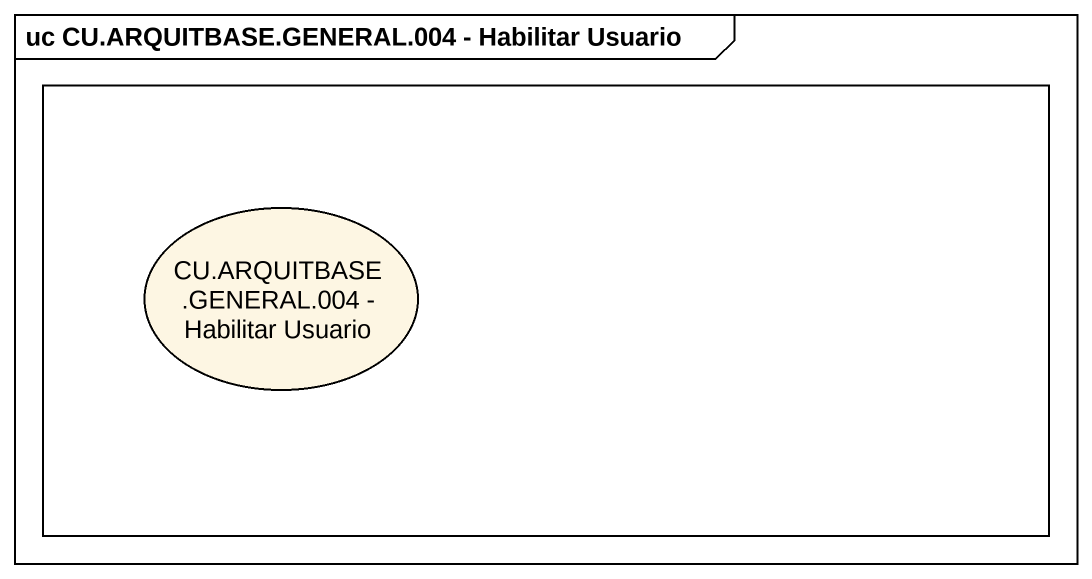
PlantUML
@startuml
mainframe uc CU.ARQUITBASE.GENERAL.004 - Habilitar Usuario
rectangle " " as rectangle1 {
  usecase "CU.ARQUITBASE.GENERAL.004 - Habilitar Usuario" as CU_ARQUITBASE_GENERAL_004
}
@enduml
